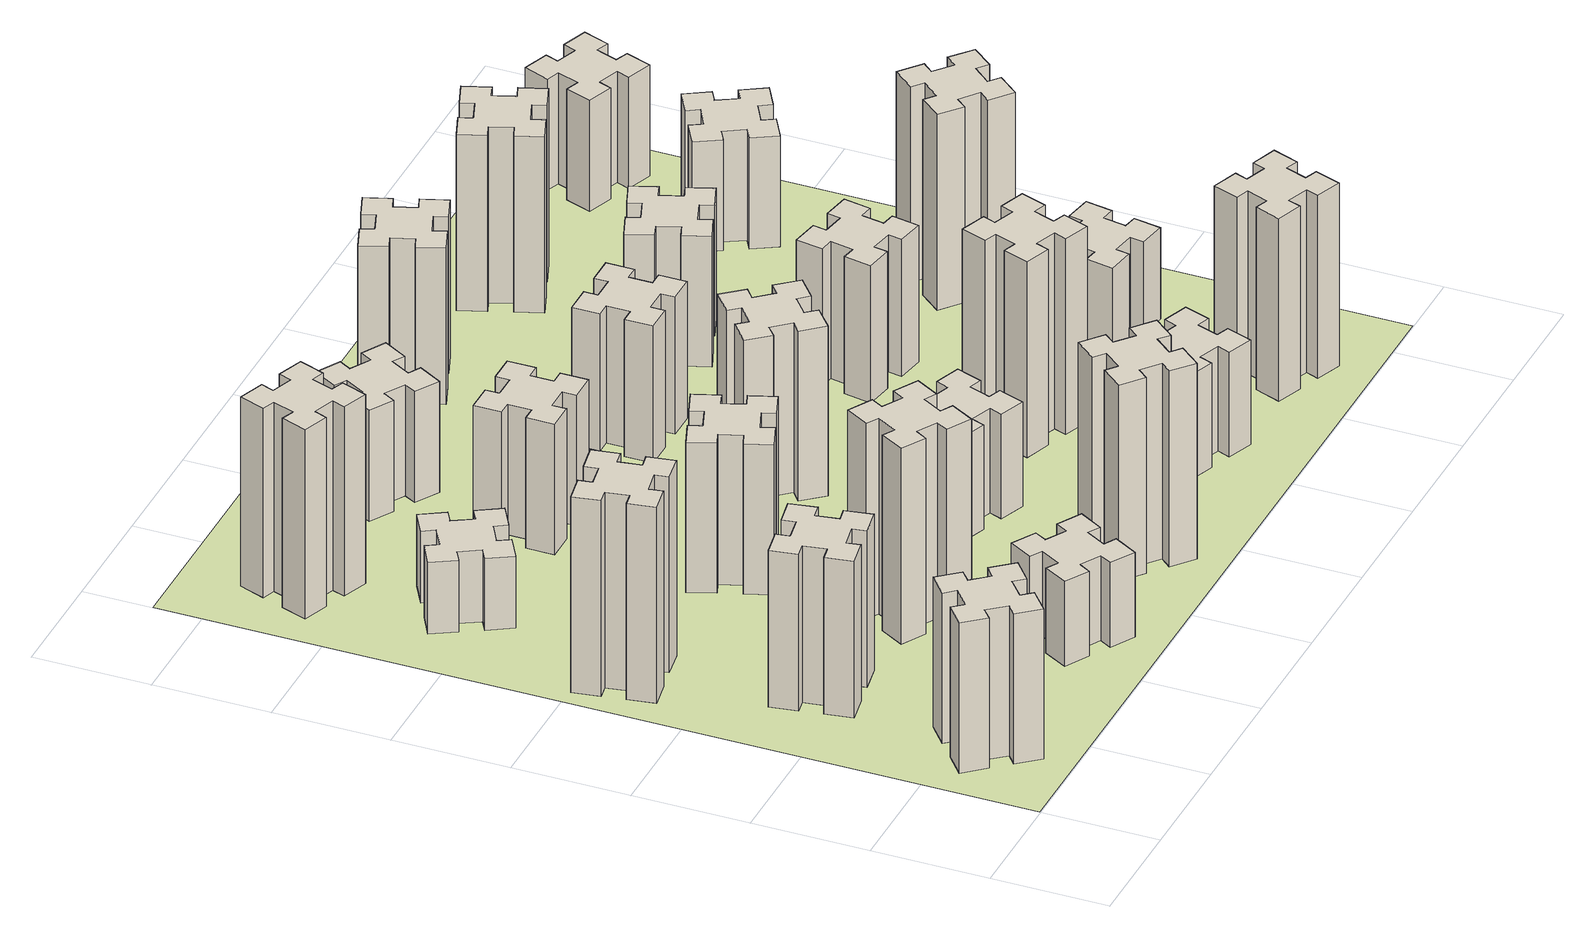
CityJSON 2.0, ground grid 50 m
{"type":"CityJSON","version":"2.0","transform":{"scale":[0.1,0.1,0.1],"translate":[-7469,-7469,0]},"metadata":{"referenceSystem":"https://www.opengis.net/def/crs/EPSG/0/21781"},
"CityObjects":{
"building1":{"type":"Building","attributes":{"class":"1000","function":"1000","usage":"1000","yearOfConstruction":2016,"roofType":"1000","measuredHeight":69,"storeysAboveGround":30,"storeysBelowGround":0},"geometry":[{"type":"Solid","lod":"1","boundaries":[[[[0,1,2,3,4,5,6,7,8,9,10,11,12,13,14,15,16,17,18,19]],[[17,16,20,21]],[[16,15,22,20]],[[15,14,23,22]],[[14,13,24,23]],[[13,12,25,24]],[[12,11,26,25]],[[11,10,27,26]],[[10,9,28,27]],[[9,8,29,28]],[[8,7,30,29]],[[7,6,31,30]],[[6,5,32,31]],[[5,4,33,32]],[[4,3,34,33]],[[3,2,35,34]],[[2,1,36,35]],[[1,0,37,36]],[[0,19,38,37]],[[19,18,39,38]],[[18,17,21,39]],[[24,25,26,27,28,29,30,31,32,33,34,35,36,37,38,39,21,20,22,23]]]]}]},
"building2":{"type":"Building","attributes":{"class":"1000","function":"1000","usage":"1000","yearOfConstruction":2016,"roofType":"1000","measuredHeight":72,"storeysAboveGround":30,"storeysBelowGround":0},"geometry":[{"type":"Solid","lod":"1","boundaries":[[[[40,41,42,43,44,45,46,47,48,49,50,51,52,53,54,55,56,57,58,59]],[[57,56,60,61]],[[56,55,62,60]],[[55,54,63,62]],[[54,53,64,63]],[[53,52,65,64]],[[52,51,66,65]],[[51,50,67,66]],[[50,49,68,67]],[[49,48,69,68]],[[48,47,70,69]],[[47,46,71,70]],[[46,45,72,71]],[[45,44,73,72]],[[44,43,74,73]],[[43,42,75,74]],[[42,41,76,75]],[[41,40,77,76]],[[40,59,78,77]],[[59,58,79,78]],[[58,57,61,79]],[[64,65,66,67,68,69,70,71,72,73,74,75,76,77,78,79,61,60,62,63]]]]}]},
"building3":{"type":"Building","attributes":{"class":"1000","function":"1000","usage":"1000","yearOfConstruction":2016,"roofType":"1000","measuredHeight":90,"storeysAboveGround":30,"storeysBelowGround":0},"geometry":[{"type":"Solid","lod":"1","boundaries":[[[[80,81,82,83,84,85,86,87,88,89,90,91,92,93,94,95,96,97,98,99]],[[97,96,100,101]],[[96,95,102,100]],[[95,94,103,102]],[[94,93,104,103]],[[93,92,105,104]],[[92,91,106,105]],[[91,90,107,106]],[[90,89,108,107]],[[89,88,109,108]],[[88,87,110,109]],[[87,86,111,110]],[[86,85,112,111]],[[85,84,113,112]],[[84,83,114,113]],[[83,82,115,114]],[[82,81,116,115]],[[81,80,117,116]],[[80,99,118,117]],[[99,98,119,118]],[[98,97,101,119]],[[104,105,106,107,108,109,110,111,112,113,114,115,116,117,118,119,101,100,102,103]]]]}]},
"building4":{"type":"Building","attributes":{"class":"1000","function":"1000","usage":"1000","yearOfConstruction":2016,"roofType":"1000","measuredHeight":33,"storeysAboveGround":30,"storeysBelowGround":0},"geometry":[{"type":"Solid","lod":"1","boundaries":[[[[120,121,122,123,124,125,126,127,128,129,130,131,132,133,134,135,136,137,138,139]],[[137,136,140,141]],[[136,135,142,140]],[[135,134,143,142]],[[134,133,144,143]],[[133,132,145,144]],[[132,131,146,145]],[[131,130,147,146]],[[130,129,148,147]],[[129,128,149,148]],[[128,127,150,149]],[[127,126,151,150]],[[126,125,152,151]],[[125,124,153,152]],[[124,123,154,153]],[[123,122,155,154]],[[122,121,156,155]],[[121,120,157,156]],[[120,139,158,157]],[[139,138,159,158]],[[138,137,141,159]],[[144,145,146,147,148,149,150,151,152,153,154,155,156,157,158,159,141,140,142,143]]]]}]},
"building5":{"type":"Building","attributes":{"class":"1000","function":"1000","usage":"1000","yearOfConstruction":2016,"roofType":"1000","measuredHeight":39,"storeysAboveGround":30,"storeysBelowGround":0},"geometry":[{"type":"Solid","lod":"1","boundaries":[[[[160,161,162,163,164,165,166,167,168,169,170,171,172,173,174,175,176,177,178,179]],[[177,176,180,181]],[[176,175,182,180]],[[175,174,183,182]],[[174,173,184,183]],[[173,172,185,184]],[[172,171,186,185]],[[171,170,187,186]],[[170,169,188,187]],[[169,168,189,188]],[[168,167,190,189]],[[167,166,191,190]],[[166,165,192,191]],[[165,164,193,192]],[[164,163,194,193]],[[163,162,195,194]],[[162,161,196,195]],[[161,160,197,196]],[[160,179,198,197]],[[179,178,199,198]],[[178,177,181,199]],[[184,185,186,187,188,189,190,191,192,193,194,195,196,197,198,199,181,180,182,183]]]]}]},
"building6":{"type":"Building","attributes":{"class":"1000","function":"1000","usage":"1000","yearOfConstruction":2016,"roofType":"1000","measuredHeight":87,"storeysAboveGround":30,"storeysBelowGround":0},"geometry":[{"type":"Solid","lod":"1","boundaries":[[[[200,201,202,203,204,205,206,207,208,209,210,211,212,213,214,215,216,217,218,219]],[[217,216,220,221]],[[216,215,222,220]],[[215,214,223,222]],[[214,213,224,223]],[[213,212,225,224]],[[212,211,226,225]],[[211,210,227,226]],[[210,209,228,227]],[[209,208,229,228]],[[208,207,230,229]],[[207,206,231,230]],[[206,205,232,231]],[[205,204,233,232]],[[204,203,234,233]],[[203,202,235,234]],[[202,201,236,235]],[[201,200,237,236]],[[200,219,238,237]],[[219,218,239,238]],[[218,217,221,239]],[[224,225,226,227,228,229,230,231,232,233,234,235,236,237,238,239,221,220,222,223]]]]}]},
"building7":{"type":"Building","attributes":{"class":"1000","function":"1000","usage":"1000","yearOfConstruction":2016,"roofType":"1000","measuredHeight":90,"storeysAboveGround":30,"storeysBelowGround":0},"geometry":[{"type":"Solid","lod":"1","boundaries":[[[[240,241,242,243,244,245,246,247,248,249,250,251,252,253,254,255,256,257,258,259]],[[257,256,260,261]],[[256,255,262,260]],[[255,254,263,262]],[[254,253,264,263]],[[253,252,265,264]],[[252,251,266,265]],[[251,250,267,266]],[[250,249,268,267]],[[249,248,269,268]],[[248,247,270,269]],[[247,246,271,270]],[[246,245,272,271]],[[245,244,273,272]],[[244,243,274,273]],[[243,242,275,274]],[[242,241,276,275]],[[241,240,277,276]],[[240,259,278,277]],[[259,258,279,278]],[[258,257,261,279]],[[264,265,266,267,268,269,270,271,272,273,274,275,276,277,278,279,261,260,262,263]]]]}]},
"building8":{"type":"Building","attributes":{"class":"1000","function":"1000","usage":"1000","yearOfConstruction":2016,"roofType":"1000","measuredHeight":69,"storeysAboveGround":30,"storeysBelowGround":0},"geometry":[{"type":"Solid","lod":"1","boundaries":[[[[280,281,282,283,284,285,286,287,288,289,290,291,292,293,294,295,296,297,298,299]],[[297,296,300,301]],[[296,295,302,300]],[[295,294,303,302]],[[294,293,304,303]],[[293,292,305,304]],[[292,291,306,305]],[[291,290,307,306]],[[290,289,308,307]],[[289,288,309,308]],[[288,287,310,309]],[[287,286,311,310]],[[286,285,312,311]],[[285,284,313,312]],[[284,283,314,313]],[[283,282,315,314]],[[282,281,316,315]],[[281,280,317,316]],[[280,299,318,317]],[[299,298,319,318]],[[298,297,301,319]],[[304,305,306,307,308,309,310,311,312,313,314,315,316,317,318,319,301,300,302,303]]]]}]},
"building9":{"type":"Building","attributes":{"class":"1000","function":"1000","usage":"1000","yearOfConstruction":2016,"roofType":"1000","measuredHeight":60,"storeysAboveGround":30,"storeysBelowGround":0},"geometry":[{"type":"Solid","lod":"1","boundaries":[[[[320,321,322,323,324,325,326,327,328,329,330,331,332,333,334,335,336,337,338,339]],[[337,336,340,341]],[[336,335,342,340]],[[335,334,343,342]],[[334,333,344,343]],[[333,332,345,344]],[[332,331,346,345]],[[331,330,347,346]],[[330,329,348,347]],[[329,328,349,348]],[[328,327,350,349]],[[327,326,351,350]],[[326,325,352,351]],[[325,324,353,352]],[[324,323,354,353]],[[323,322,355,354]],[[322,321,356,355]],[[321,320,357,356]],[[320,339,358,357]],[[339,338,359,358]],[[338,337,341,359]],[[344,345,346,347,348,349,350,351,352,353,354,355,356,357,358,359,341,340,342,343]]]]}]},
"building10":{"type":"Building","attributes":{"class":"1000","function":"1000","usage":"1000","yearOfConstruction":2016,"roofType":"1000","measuredHeight":90,"storeysAboveGround":30,"storeysBelowGround":0},"geometry":[{"type":"Solid","lod":"1","boundaries":[[[[360,361,362,363,364,365,366,367,368,369,370,371,372,373,374,375,376,377,378,379]],[[377,376,380,381]],[[376,375,382,380]],[[375,374,383,382]],[[374,373,384,383]],[[373,372,385,384]],[[372,371,386,385]],[[371,370,387,386]],[[370,369,388,387]],[[369,368,389,388]],[[368,367,390,389]],[[367,366,391,390]],[[366,365,392,391]],[[365,364,393,392]],[[364,363,394,393]],[[363,362,395,394]],[[362,361,396,395]],[[361,360,397,396]],[[360,379,398,397]],[[379,378,399,398]],[[378,377,381,399]],[[384,385,386,387,388,389,390,391,392,393,394,395,396,397,398,399,381,380,382,383]]]]}]},
"building11":{"type":"Building","attributes":{"class":"1000","function":"1000","usage":"1000","yearOfConstruction":2016,"roofType":"1000","measuredHeight":51,"storeysAboveGround":30,"storeysBelowGround":0},"geometry":[{"type":"Solid","lod":"1","boundaries":[[[[400,401,402,403,404,405,406,407,408,409,410,411,412,413,414,415,416,417,418,419]],[[417,416,420,421]],[[416,415,422,420]],[[415,414,423,422]],[[414,413,424,423]],[[413,412,425,424]],[[412,411,426,425]],[[411,410,427,426]],[[410,409,428,427]],[[409,408,429,428]],[[408,407,430,429]],[[407,406,431,430]],[[406,405,432,431]],[[405,404,433,432]],[[404,403,434,433]],[[403,402,435,434]],[[402,401,436,435]],[[401,400,437,436]],[[400,419,438,437]],[[419,418,439,438]],[[418,417,421,439]],[[424,425,426,427,428,429,430,431,432,433,434,435,436,437,438,439,421,420,422,423]]]]}]},
"building12":{"type":"Building","attributes":{"class":"1000","function":"1000","usage":"1000","yearOfConstruction":2016,"roofType":"1000","measuredHeight":48,"storeysAboveGround":30,"storeysBelowGround":0},"geometry":[{"type":"Solid","lod":"1","boundaries":[[[[440,441,442,443,444,445,446,447,448,449,450,451,452,453,454,455,456,457,458,459]],[[457,456,460,461]],[[456,455,462,460]],[[455,454,463,462]],[[454,453,464,463]],[[453,452,465,464]],[[452,451,466,465]],[[451,450,467,466]],[[450,449,468,467]],[[449,448,469,468]],[[448,447,470,469]],[[447,446,471,470]],[[446,445,472,471]],[[445,444,473,472]],[[444,443,474,473]],[[443,442,475,474]],[[442,441,476,475]],[[441,440,477,476]],[[440,459,478,477]],[[459,458,479,478]],[[458,457,461,479]],[[464,465,466,467,468,469,470,471,472,473,474,475,476,477,478,479,461,460,462,463]]]]}]},
"building13":{"type":"Building","attributes":{"class":"1000","function":"1000","usage":"1000","yearOfConstruction":2016,"roofType":"1000","measuredHeight":78,"storeysAboveGround":30,"storeysBelowGround":0},"geometry":[{"type":"Solid","lod":"1","boundaries":[[[[480,481,482,483,484,485,486,487,488,489,490,491,492,493,494,495,496,497,498,499]],[[497,496,500,501]],[[496,495,502,500]],[[495,494,503,502]],[[494,493,504,503]],[[493,492,505,504]],[[492,491,506,505]],[[491,490,507,506]],[[490,489,508,507]],[[489,488,509,508]],[[488,487,510,509]],[[487,486,511,510]],[[486,485,512,511]],[[485,484,513,512]],[[484,483,514,513]],[[483,482,515,514]],[[482,481,516,515]],[[481,480,517,516]],[[480,499,518,517]],[[499,498,519,518]],[[498,497,501,519]],[[504,505,506,507,508,509,510,511,512,513,514,515,516,517,518,519,501,500,502,503]]]]}]},
"building14":{"type":"Building","attributes":{"class":"1000","function":"1000","usage":"1000","yearOfConstruction":2016,"roofType":"1000","measuredHeight":63,"storeysAboveGround":30,"storeysBelowGround":0},"geometry":[{"type":"Solid","lod":"1","boundaries":[[[[520,521,522,523,524,525,526,527,528,529,530,531,532,533,534,535,536,537,538,539]],[[537,536,540,541]],[[536,535,542,540]],[[535,534,543,542]],[[534,533,544,543]],[[533,532,545,544]],[[532,531,546,545]],[[531,530,547,546]],[[530,529,548,547]],[[529,528,549,548]],[[528,527,550,549]],[[527,526,551,550]],[[526,525,552,551]],[[525,524,553,552]],[[524,523,554,553]],[[523,522,555,554]],[[522,521,556,555]],[[521,520,557,556]],[[520,539,558,557]],[[539,538,559,558]],[[538,537,541,559]],[[544,545,546,547,548,549,550,551,552,553,554,555,556,557,558,559,541,540,542,543]]]]}]},
"building15":{"type":"Building","attributes":{"class":"1000","function":"1000","usage":"1000","yearOfConstruction":2016,"roofType":"1000","measuredHeight":48,"storeysAboveGround":30,"storeysBelowGround":0},"geometry":[{"type":"Solid","lod":"1","boundaries":[[[[560,561,562,563,564,565,566,567,568,569,570,571,572,573,574,575,576,577,578,579]],[[577,576,580,581]],[[576,575,582,580]],[[575,574,583,582]],[[574,573,584,583]],[[573,572,585,584]],[[572,571,586,585]],[[571,570,587,586]],[[570,569,588,587]],[[569,568,589,588]],[[568,567,590,589]],[[567,566,591,590]],[[566,565,592,591]],[[565,564,593,592]],[[564,563,594,593]],[[563,562,595,594]],[[562,561,596,595]],[[561,560,597,596]],[[560,579,598,597]],[[579,578,599,598]],[[578,577,581,599]],[[584,585,586,587,588,589,590,591,592,593,594,595,596,597,598,599,581,580,582,583]]]]}]},
"building16":{"type":"Building","attributes":{"class":"1000","function":"1000","usage":"1000","yearOfConstruction":2016,"roofType":"1000","measuredHeight":90,"storeysAboveGround":30,"storeysBelowGround":0},"geometry":[{"type":"Solid","lod":"1","boundaries":[[[[600,601,602,603,604,605,606,607,608,609,610,611,612,613,614,615,616,617,618,619]],[[617,616,620,621]],[[616,615,622,620]],[[615,614,623,622]],[[614,613,624,623]],[[613,612,625,624]],[[612,611,626,625]],[[611,610,627,626]],[[610,609,628,627]],[[609,608,629,628]],[[608,607,630,629]],[[607,606,631,630]],[[606,605,632,631]],[[605,604,633,632]],[[604,603,634,633]],[[603,602,635,634]],[[602,601,636,635]],[[601,600,637,636]],[[600,619,638,637]],[[619,618,639,638]],[[618,617,621,639]],[[624,625,626,627,628,629,630,631,632,633,634,635,636,637,638,639,621,620,622,623]]]]}]},
"building17":{"type":"Building","attributes":{"class":"1000","function":"1000","usage":"1000","yearOfConstruction":2016,"roofType":"1000","measuredHeight":72,"storeysAboveGround":30,"storeysBelowGround":0},"geometry":[{"type":"Solid","lod":"1","boundaries":[[[[640,641,642,643,644,645,646,647,648,649,650,651,652,653,654,655,656,657,658,659]],[[657,656,660,661]],[[656,655,662,660]],[[655,654,663,662]],[[654,653,664,663]],[[653,652,665,664]],[[652,651,666,665]],[[651,650,667,666]],[[650,649,668,667]],[[649,648,669,668]],[[648,647,670,669]],[[647,646,671,670]],[[646,645,672,671]],[[645,644,673,672]],[[644,643,674,673]],[[643,642,675,674]],[[642,641,676,675]],[[641,640,677,676]],[[640,659,678,677]],[[659,658,679,678]],[[658,657,661,679]],[[664,665,666,667,668,669,670,671,672,673,674,675,676,677,678,679,661,660,662,663]]]]}]},
"building18":{"type":"Building","attributes":{"class":"1000","function":"1000","usage":"1000","yearOfConstruction":2016,"roofType":"1000","measuredHeight":63,"storeysAboveGround":30,"storeysBelowGround":0},"geometry":[{"type":"Solid","lod":"1","boundaries":[[[[680,681,682,683,684,685,686,687,688,689,690,691,692,693,694,695,696,697,698,699]],[[697,696,700,701]],[[696,695,702,700]],[[695,694,703,702]],[[694,693,704,703]],[[693,692,705,704]],[[692,691,706,705]],[[691,690,707,706]],[[690,689,708,707]],[[689,688,709,708]],[[688,687,710,709]],[[687,686,711,710]],[[686,685,712,711]],[[685,684,713,712]],[[684,683,714,713]],[[683,682,715,714]],[[682,681,716,715]],[[681,680,717,716]],[[680,699,718,717]],[[699,698,719,718]],[[698,697,701,719]],[[704,705,706,707,708,709,710,711,712,713,714,715,716,717,718,719,701,700,702,703]]]]}]},
"building19":{"type":"Building","attributes":{"class":"1000","function":"1000","usage":"1000","yearOfConstruction":2016,"roofType":"1000","measuredHeight":60,"storeysAboveGround":30,"storeysBelowGround":0},"geometry":[{"type":"Solid","lod":"1","boundaries":[[[[720,721,722,723,724,725,726,727,728,729,730,731,732,733,734,735,736,737,738,739]],[[737,736,740,741]],[[736,735,742,740]],[[735,734,743,742]],[[734,733,744,743]],[[733,732,745,744]],[[732,731,746,745]],[[731,730,747,746]],[[730,729,748,747]],[[729,728,749,748]],[[728,727,750,749]],[[727,726,751,750]],[[726,725,752,751]],[[725,724,753,752]],[[724,723,754,753]],[[723,722,755,754]],[[722,721,756,755]],[[721,720,757,756]],[[720,739,758,757]],[[739,738,759,758]],[[738,737,741,759]],[[744,745,746,747,748,749,750,751,752,753,754,755,756,757,758,759,741,740,742,743]]]]}]},
"building20":{"type":"Building","attributes":{"class":"1000","function":"1000","usage":"1000","yearOfConstruction":2016,"roofType":"1000","measuredHeight":84,"storeysAboveGround":30,"storeysBelowGround":0},"geometry":[{"type":"Solid","lod":"1","boundaries":[[[[760,761,762,763,764,765,766,767,768,769,770,771,772,773,774,775,776,777,778,779]],[[777,776,780,781]],[[776,775,782,780]],[[775,774,783,782]],[[774,773,784,783]],[[773,772,785,784]],[[772,771,786,785]],[[771,770,787,786]],[[770,769,788,787]],[[769,768,789,788]],[[768,767,790,789]],[[767,766,791,790]],[[766,765,792,791]],[[765,764,793,792]],[[764,763,794,793]],[[763,762,795,794]],[[762,761,796,795]],[[761,760,797,796]],[[760,779,798,797]],[[779,778,799,798]],[[778,777,781,799]],[[784,785,786,787,788,789,790,791,792,793,794,795,796,797,798,799,781,780,782,783]]]]}]},
"building21":{"type":"Building","attributes":{"class":"1000","function":"1000","usage":"1000","yearOfConstruction":2016,"roofType":"1000","measuredHeight":42,"storeysAboveGround":30,"storeysBelowGround":0},"geometry":[{"type":"Solid","lod":"1","boundaries":[[[[800,801,802,803,804,805,806,807,808,809,810,811,812,813,814,815,816,817,818,819]],[[817,816,820,821]],[[816,815,822,820]],[[815,814,823,822]],[[814,813,824,823]],[[813,812,825,824]],[[812,811,826,825]],[[811,810,827,826]],[[810,809,828,827]],[[809,808,829,828]],[[808,807,830,829]],[[807,806,831,830]],[[806,805,832,831]],[[805,804,833,832]],[[804,803,834,833]],[[803,802,835,834]],[[802,801,836,835]],[[801,800,837,836]],[[800,819,838,837]],[[819,818,839,838]],[[818,817,821,839]],[[824,825,826,827,828,829,830,831,832,833,834,835,836,837,838,839,821,820,822,823]]]]}]},
"building22":{"type":"Building","attributes":{"class":"1000","function":"1000","usage":"1000","yearOfConstruction":2016,"roofType":"1000","measuredHeight":81,"storeysAboveGround":30,"storeysBelowGround":0},"geometry":[{"type":"Solid","lod":"1","boundaries":[[[[840,841,842,843,844,845,846,847,848,849,850,851,852,853,854,855,856,857,858,859]],[[857,856,860,861]],[[856,855,862,860]],[[855,854,863,862]],[[854,853,864,863]],[[853,852,865,864]],[[852,851,866,865]],[[851,850,867,866]],[[850,849,868,867]],[[849,848,869,868]],[[848,847,870,869]],[[847,846,871,870]],[[846,845,872,871]],[[845,844,873,872]],[[844,843,874,873]],[[843,842,875,874]],[[842,841,876,875]],[[841,840,877,876]],[[840,859,878,877]],[[859,858,879,878]],[[858,857,861,879]],[[864,865,866,867,868,869,870,871,872,873,874,875,876,877,878,879,861,860,862,863]]]]}]},
"building23":{"type":"Building","attributes":{"class":"1000","function":"1000","usage":"1000","yearOfConstruction":2016,"roofType":"1000","measuredHeight":90,"storeysAboveGround":30,"storeysBelowGround":0},"geometry":[{"type":"Solid","lod":"1","boundaries":[[[[880,881,882,883,884,885,886,887,888,889,890,891,892,893,894,895,896,897,898,899]],[[897,896,900,901]],[[896,895,902,900]],[[895,894,903,902]],[[894,893,904,903]],[[893,892,905,904]],[[892,891,906,905]],[[891,890,907,906]],[[890,889,908,907]],[[889,888,909,908]],[[888,887,910,909]],[[887,886,911,910]],[[886,885,912,911]],[[885,884,913,912]],[[884,883,914,913]],[[883,882,915,914]],[[882,881,916,915]],[[881,880,917,916]],[[880,899,918,917]],[[899,898,919,918]],[[898,897,901,919]],[[904,905,906,907,908,909,910,911,912,913,914,915,916,917,918,919,901,900,902,903]]]]}]},
"building24":{"type":"Building","attributes":{"class":"1000","function":"1000","usage":"1000","yearOfConstruction":2016,"roofType":"1000","measuredHeight":51,"storeysAboveGround":30,"storeysBelowGround":0},"geometry":[{"type":"Solid","lod":"1","boundaries":[[[[920,921,922,923,924,925,926,927,928,929,930,931,932,933,934,935,936,937,938,939]],[[937,936,940,941]],[[936,935,942,940]],[[935,934,943,942]],[[934,933,944,943]],[[933,932,945,944]],[[932,931,946,945]],[[931,930,947,946]],[[930,929,948,947]],[[929,928,949,948]],[[928,927,950,949]],[[927,926,951,950]],[[926,925,952,951]],[[925,924,953,952]],[[924,923,954,953]],[[923,922,955,954]],[[922,921,956,955]],[[921,920,957,956]],[[920,939,958,957]],[[939,938,959,958]],[[938,937,941,959]],[[944,945,946,947,948,949,950,951,952,953,954,955,956,957,958,959,941,940,942,943]]]]}]},
"building25":{"type":"Building","attributes":{"class":"1000","function":"1000","usage":"1000","yearOfConstruction":2016,"roofType":"1000","measuredHeight":51,"storeysAboveGround":30,"storeysBelowGround":0},"geometry":[{"type":"Solid","lod":"1","boundaries":[[[[960,961,962,963,964,965,966,967,968,969,970,971,972,973,974,975,976,977,978,979]],[[977,976,980,981]],[[976,975,982,980]],[[975,974,983,982]],[[974,973,984,983]],[[973,972,985,984]],[[972,971,986,985]],[[971,970,987,986]],[[970,969,988,987]],[[969,968,989,988]],[[968,967,990,989]],[[967,966,991,990]],[[966,965,992,991]],[[965,964,993,992]],[[964,963,994,993]],[[963,962,995,994]],[[962,961,996,995]],[[961,960,997,996]],[[960,979,998,997]],[[979,978,999,998]],[[978,977,981,999]],[[984,985,986,987,988,989,990,991,992,993,994,995,996,997,998,999,981,980,982,983]]]]}]},
"landuse1":{"type":"LandUse","attributes":{"name":"plot1","function":"1010"},"geometry":[{"type":"MultiSurface","lod":"1","boundaries":[[[1000,1001,1002,1003]]]}]}
},
"vertices":[
[492,408,0],[427,484,0],[473,523,0],[396,615,0],[304,538,0],[343,492,0],[266,427,0],[228,473,0],[136,396,0],[213,304,0],[259,343,0],[323,266,0],[277,228,0],[354,136,0],[446,213,0],[408,259,0],[484,323,0],[523,277,0],[615,354,0],[538,446,0],[484,323,690],[523,277,690],[408,259,690],[446,213,690],[354,136,690],[277,228,690],[323,266,690],[259,343,690],[213,304,690],[136,396,690],[228,473,690],[266,427,690],[343,492,690],[304,538,690],[396,615,690],[473,523,690],[427,484,690],[492,408,690],[538,446,690],[615,354,690],
[505,1232,0],[407,1215,0],[397,1274,0],[278,1253,0],[299,1135,0],[358,1145,0],[376,1047,0],[317,1037,0],[337,918,0],[456,939,0],[445,998,0],[544,1016,0],[554,957,0],[672,977,0],[651,1096,0],[592,1085,0],[575,1184,0],[634,1194,0],[613,1312,0],[495,1291,0],[575,1184,720],[634,1194,720],[592,1085,720],[651,1096,720],[672,977,720],[554,957,720],[544,1016,720],[445,998,720],[456,939,720],[337,918,720],[317,1037,720],[376,1047,720],[358,1145,720],[299,1135,720],[278,1253,720],[397,1274,720],[407,1215,720],[505,1232,720],[495,1291,720],[613,1312,720],
[305,1972,0],[207,1955,0],[197,2014,0],[78,1993,0],[99,1875,0],[158,1885,0],[176,1787,0],[117,1777,0],[137,1658,0],[256,1679,0],[245,1738,0],[344,1756,0],[354,1697,0],[472,1717,0],[451,1836,0],[392,1825,0],[375,1924,0],[434,1934,0],[413,2052,0],[295,2031,0],[375,1924,900],[434,1934,900],[392,1825,900],[451,1836,900],[472,1717,900],[354,1697,900],[344,1756,900],[245,1738,900],[256,1679,900],[137,1658,900],[117,1777,900],[176,1787,900],[158,1885,900],[99,1875,900],[78,1993,900],[197,2014,900],[207,1955,900],[305,1972,900],[295,2031,900],[413,2052,900],
[487,2475,0],[574,2525,0],[604,2473,0],[708,2533,0],[648,2637,0],[596,2607,0],[546,2694,0],[598,2724,0],[538,2828,0],[434,2768,0],[464,2716,0],[377,2666,0],[347,2718,0],[243,2658,0],[303,2554,0],[355,2584,0],[405,2497,0],[353,2467,0],[413,2363,0],[517,2423,0],[405,2497,330],[353,2467,330],[355,2584,330],[303,2554,330],[243,2658,330],[347,2718,330],[377,2666,330],[464,2716,330],[434,2768,330],[538,2828,330],[598,2724,330],[546,2694,330],[596,2607,330],[648,2637,330],[708,2533,330],[604,2473,330],[574,2525,330],[487,2475,330],[517,2423,330],[413,2363,330],
[1145,474,0],[1095,387,0],[1043,417,0],[983,313,0],[1087,253,0],[1117,305,0],[1204,255,0],[1174,203,0],[1278,143,0],[1338,247,0],[1286,277,0],[1336,364,0],[1388,334,0],[1448,438,0],[1344,498,0],[1314,446,0],[1227,496,0],[1257,548,0],[1153,608,0],[1093,504,0],[1227,496,390],[1257,548,390],[1314,446,390],[1344,498,390],[1448,438,390],[1388,334,390],[1336,364,390],[1286,277,390],[1338,247,390],[1278,143,390],[1174,203,390],[1204,255,390],[1117,305,390],[1087,253,390],[983,313,390],[1043,417,390],[1095,387,390],[1145,474,390],[1093,504,390],[1153,608,390],
[462,3151,0],[496,3245,0],[552,3224,0],[593,3337,0],[480,3378,0],[460,3322,0],[366,3356,0],[387,3412,0],[274,3453,0],[233,3340,0],[289,3320,0],[255,3226,0],[199,3247,0],[157,3134,0],[270,3093,0],[291,3149,0],[385,3115,0],[364,3059,0],[477,3017,0],[518,3130,0],[385,3115,870],[364,3059,870],[291,3149,870],[270,3093,870],[157,3134,870],[199,3247,870],[255,3226,870],[289,3320,870],[233,3340,870],[274,3453,870],[387,3412,870],[366,3356,870],[460,3322,870],[480,3378,870],[593,3337,870],[552,3224,870],[496,3245,870],[462,3151,870],[518,3130,870],[477,3017,870],
[1214,1086,0],[1127,1136,0],[1157,1188,0],[1053,1248,0],[993,1144,0],[1045,1114,0],[995,1027,0],[943,1057,0],[883,953,0],[987,893,0],[1017,945,0],[1104,895,0],[1074,843,0],[1178,783,0],[1238,887,0],[1186,917,0],[1236,1004,0],[1288,974,0],[1348,1078,0],[1244,1138,0],[1236,1004,900],[1288,974,900],[1186,917,900],[1238,887,900],[1178,783,900],[1074,843,900],[1104,895,900],[1017,945,900],[987,893,900],[883,953,900],[943,1057,900],[995,1027,900],[1045,1114,900],[993,1144,900],[1053,1248,900],[1157,1188,900],[1127,1136,900],[1214,1086,900],[1244,1138,900],[1348,1078,900],
[1106,1635,0],[1200,1669,0],[1220,1613,0],[1333,1654,0],[1292,1767,0],[1236,1746,0],[1202,1840,0],[1258,1860,0],[1217,1973,0],[1104,1932,0],[1125,1876,0],[1031,1842,0],[1010,1898,0],[897,1857,0],[939,1744,0],[995,1765,0],[1029,1671,0],[973,1650,0],[1014,1537,0],[1127,1579,0],[1029,1671,690],[973,1650,690],[995,1765,690],[939,1744,690],[897,1857,690],[1010,1898,690],[1031,1842,690],[1125,1876,690],[1104,1932,690],[1217,1973,690],[1258,1860,690],[1202,1840,690],[1236,1746,690],[1292,1767,690],[1333,1654,690],[1220,1613,690],[1200,1669,690],[1106,1635,690],[1127,1579,690],[1014,1537,690],
[1005,2645,0],[1005,2545,0],[945,2545,0],[945,2425,0],[1065,2425,0],[1065,2485,0],[1165,2485,0],[1165,2425,0],[1285,2425,0],[1285,2545,0],[1225,2545,0],[1225,2645,0],[1285,2645,0],[1285,2765,0],[1165,2765,0],[1165,2705,0],[1065,2705,0],[1065,2765,0],[945,2765,0],[945,2645,0],[1065,2705,600],[1065,2765,600],[1165,2705,600],[1165,2765,600],[1285,2765,600],[1285,2645,600],[1225,2645,600],[1225,2545,600],[1285,2545,600],[1285,2425,600],[1165,2425,600],[1165,2485,600],[1065,2485,600],[1065,2425,600],[945,2425,600],[945,2545,600],[1005,2545,600],[1005,2645,600],[945,2645,600],[945,2765,600],
[1746,323,0],[1823,259,0],[1784,213,0],[1876,136,0],[1953,228,0],[1907,266,0],[1972,343,0],[2018,304,0],[2095,396,0],[2003,473,0],[1964,427,0],[1888,492,0],[1926,538,0],[1834,615,0],[1757,523,0],[1803,484,0],[1739,408,0],[1693,446,0],[1616,354,0],[1708,277,0],[1739,408,900],[1693,446,900],[1803,484,900],[1757,523,900],[1834,615,900],[1926,538,900],[1888,492,900],[1964,427,900],[2003,473,900],[2095,396,900],[2018,304,900],[1972,343,900],[1907,266,900],[1953,228,900],[1876,136,900],[1784,213,900],[1823,259,900],[1746,323,900],[1708,277,900],[1616,354,900],
[1214,3306,0],[1127,3356,0],[1157,3408,0],[1053,3468,0],[993,3364,0],[1045,3334,0],[995,3247,0],[943,3277,0],[883,3173,0],[987,3113,0],[1017,3165,0],[1104,3115,0],[1074,3063,0],[1178,3003,0],[1238,3107,0],[1186,3137,0],[1236,3224,0],[1288,3194,0],[1348,3298,0],[1244,3358,0],[1236,3224,510],[1288,3194,510],[1186,3137,510],[1238,3107,510],[1178,3003,510],[1074,3063,510],[1104,3115,510],[1017,3165,510],[987,3113,510],[883,3173,510],[943,3277,510],[995,3247,510],[1045,3334,510],[993,3364,510],[1053,3468,510],[1157,3408,510],[1127,3356,510],[1214,3306,510],[1244,3358,510],[1348,3298,510],
[1769,1200,0],[1735,1106,0],[1679,1127,0],[1637,1014,0],[1750,973,0],[1771,1029,0],[1865,995,0],[1844,939,0],[1957,897,0],[1998,1010,0],[1942,1031,0],[1976,1125,0],[2032,1104,0],[2073,1217,0],[1960,1258,0],[1940,1202,0],[1846,1236,0],[1867,1292,0],[1754,1333,0],[1713,1220,0],[1846,1236,480],[1867,1292,480],[1940,1202,480],[1960,1258,480],[2073,1217,480],[2032,1104,480],[1976,1125,480],[1942,1031,480],[1998,1010,480],[1957,897,480],[1844,939,480],[1865,995,480],[1771,1029,480],[1750,973,480],[1637,1014,480],[1679,1127,480],[1735,1106,480],[1769,1200,480],[1713,1220,480],[1754,1333,480],
[1723,1972,0],[1646,1907,0],[1608,1953,0],[1516,1876,0],[1593,1784,0],[1639,1823,0],[1703,1746,0],[1657,1708,0],[1734,1616,0],[1826,1693,0],[1788,1739,0],[1864,1803,0],[1903,1757,0],[1995,1834,0],[1918,1926,0],[1872,1888,0],[1807,1964,0],[1853,2003,0],[1776,2095,0],[1684,2018,0],[1807,1964,780],[1853,2003,780],[1872,1888,780],[1918,1926,780],[1995,1834,780],[1903,1757,780],[1864,1803,780],[1788,1739,780],[1826,1693,780],[1734,1616,780],[1657,1708,780],[1703,1746,780],[1639,1823,780],[1593,1784,780],[1516,1876,780],[1608,1953,780],[1646,1907,780],[1723,1972,780],[1684,2018,780],[1776,2095,780],
[1905,2605,0],[1805,2605,0],[1805,2665,0],[1685,2665,0],[1685,2545,0],[1745,2545,0],[1745,2445,0],[1685,2445,0],[1685,2325,0],[1805,2325,0],[1805,2385,0],[1905,2385,0],[1905,2325,0],[2025,2325,0],[2025,2445,0],[1965,2445,0],[1965,2545,0],[2025,2545,0],[2025,2665,0],[1905,2665,0],[1965,2545,630],[2025,2545,630],[1965,2445,630],[2025,2445,630],[2025,2325,630],[1905,2325,630],[1905,2385,630],[1805,2385,630],[1805,2325,630],[1685,2325,630],[1685,2445,630],[1745,2445,630],[1745,2545,630],[1685,2545,630],[1685,2665,630],[1805,2665,630],[1805,2605,630],[1905,2605,630],[1905,2665,630],[2025,2665,630],
[2509,560,0],[2475,466,0],[2419,487,0],[2377,374,0],[2490,333,0],[2511,389,0],[2605,355,0],[2584,299,0],[2697,257,0],[2738,370,0],[2682,391,0],[2716,485,0],[2772,464,0],[2813,577,0],[2700,618,0],[2680,562,0],[2586,596,0],[2607,652,0],[2494,693,0],[2453,580,0],[2586,596,480],[2607,652,480],[2680,562,480],[2700,618,480],[2813,577,480],[2772,464,480],[2716,485,480],[2682,391,480],[2738,370,480],[2697,257,480],[2584,299,480],[2605,355,480],[2511,389,480],[2490,333,480],[2377,374,480],[2419,487,480],[2475,466,480],[2509,560,480],[2453,580,480],[2494,693,480],
[2580,1202,0],[2486,1236,0],[2507,1292,0],[2394,1333,0],[2353,1220,0],[2409,1200,0],[2375,1106,0],[2319,1127,0],[2277,1014,0],[2390,973,0],[2411,1029,0],[2505,995,0],[2484,939,0],[2597,897,0],[2638,1010,0],[2582,1031,0],[2616,1125,0],[2672,1104,0],[2713,1217,0],[2600,1258,0],[2616,1125,900],[2672,1104,900],[2582,1031,900],[2638,1010,900],[2597,897,900],[2484,939,900],[2505,995,900],[2411,1029,900],[2390,973,900],[2277,1014,900],[2319,1127,900],[2375,1106,900],[2409,1200,900],[2353,1220,900],[2394,1333,900],[2507,1292,900],[2486,1236,900],[2580,1202,900],[2600,1258,900],[2713,1217,900],
[1865,3556,0],[1771,3522,0],[1750,3578,0],[1637,3537,0],[1679,3424,0],[1735,3445,0],[1769,3351,0],[1713,3330,0],[1754,3217,0],[1867,3259,0],[1846,3315,0],[1940,3349,0],[1960,3293,0],[2073,3334,0],[2032,3447,0],[1976,3426,0],[1942,3520,0],[1998,3540,0],[1957,3653,0],[1844,3612,0],[1942,3520,720],[1998,3540,720],[1976,3426,720],[2032,3447,720],[2073,3334,720],[1960,3293,720],[1940,3349,720],[1846,3315,720],[1867,3259,720],[1754,3217,720],[1713,3330,720],[1769,3351,720],[1735,3445,720],[1679,3424,720],[1637,3537,720],[1750,3578,720],[1771,3522,720],[1865,3556,720],[1844,3612,720],[1957,3653,720],
[2664,1955,0],[2565,1972,0],[2576,2031,0],[2457,2052,0],[2437,1934,0],[2496,1924,0],[2478,1825,0],[2419,1836,0],[2398,1717,0],[2517,1697,0],[2527,1756,0],[2625,1738,0],[2615,1679,0],[2733,1658,0],[2754,1777,0],[2695,1787,0],[2712,1885,0],[2771,1875,0],[2792,1993,0],[2674,2014,0],[2712,1885,630],[2771,1875,630],[2695,1787,630],[2754,1777,630],[2733,1658,630],[2615,1679,630],[2625,1738,630],[2527,1756,630],[2517,1697,630],[2398,1717,630],[2419,1836,630],[2478,1825,630],[2496,1924,630],[2437,1934,630],[2457,2052,630],[2576,2031,630],[2565,1972,630],[2664,1955,630],[2674,2014,630],[2792,1993,630],
[2616,2586,0],[2582,2680,0],[2638,2700,0],[2597,2813,0],[2484,2772,0],[2505,2716,0],[2411,2682,0],[2390,2738,0],[2277,2697,0],[2319,2584,0],[2375,2605,0],[2409,2511,0],[2353,2490,0],[2394,2377,0],[2507,2419,0],[2486,2475,0],[2580,2509,0],[2600,2453,0],[2713,2494,0],[2672,2607,0],[2580,2509,600],[2600,2453,600],[2486,2475,600],[2507,2419,600],[2394,2377,600],[2353,2490,600],[2409,2511,600],[2375,2605,600],[2319,2584,600],[2277,2697,600],[2390,2738,600],[2411,2682,600],[2505,2716,600],[2484,2772,600],[2597,2813,600],[2638,2700,600],[2582,2680,600],[2616,2586,600],[2672,2607,600],[2713,2494,600],
[3322,291,0],[3356,385,0],[3412,364,0],[3453,477,0],[3340,518,0],[3320,462,0],[3226,496,0],[3247,552,0],[3134,593,0],[3093,480,0],[3149,460,0],[3115,366,0],[3059,387,0],[3017,274,0],[3130,233,0],[3151,289,0],[3245,255,0],[3224,199,0],[3337,157,0],[3378,270,0],[3245,255,840],[3224,199,840],[3151,289,840],[3130,233,840],[3017,274,840],[3059,387,840],[3115,366,840],[3149,460,840],[3093,480,840],[3134,593,840],[3247,552,840],[3226,496,840],[3320,462,840],[3340,518,840],[3453,477,840],[3412,364,840],[3356,385,840],[3322,291,840],[3378,270,840],[3337,157,840],
[3167,1016,0],[3265,998,0],[3255,939,0],[3373,918,0],[3394,1037,0],[3335,1047,0],[3352,1145,0],[3411,1135,0],[3432,1253,0],[3314,1274,0],[3304,1215,0],[3205,1232,0],[3216,1291,0],[3097,1312,0],[3077,1194,0],[3136,1184,0],[3118,1085,0],[3059,1096,0],[3038,977,0],[3157,957,0],[3118,1085,420],[3059,1096,420],[3136,1184,420],[3077,1194,420],[3097,1312,420],[3216,1291,420],[3205,1232,420],[3304,1215,420],[3314,1274,420],[3432,1253,420],[3411,1135,420],[3352,1145,420],[3335,1047,420],[3394,1037,420],[3373,918,420],[3255,939,420],[3265,998,420],[3167,1016,420],[3157,957,420],[3038,977,420],
[2605,3456,0],[2511,3422,0],[2490,3478,0],[2377,3437,0],[2419,3324,0],[2475,3345,0],[2509,3251,0],[2453,3230,0],[2494,3117,0],[2607,3159,0],[2586,3215,0],[2680,3249,0],[2700,3193,0],[2813,3234,0],[2772,3347,0],[2716,3326,0],[2682,3420,0],[2738,3440,0],[2697,3553,0],[2584,3512,0],[2682,3420,810],[2738,3440,810],[2716,3326,810],[2772,3347,810],[2813,3234,810],[2700,3193,810],[2680,3249,810],[2586,3215,810],[2607,3159,810],[2494,3117,810],[2453,3230,810],[2509,3251,810],[2475,3345,810],[2419,3324,810],[2377,3437,810],[2490,3478,810],[2511,3422,810],[2605,3456,810],[2584,3512,810],[2697,3553,810],
[3226,1703,0],[3303,1639,0],[3264,1593,0],[3356,1516,0],[3433,1608,0],[3387,1646,0],[3452,1723,0],[3498,1684,0],[3575,1776,0],[3483,1853,0],[3444,1807,0],[3368,1872,0],[3406,1918,0],[3314,1995,0],[3237,1903,0],[3283,1864,0],[3219,1788,0],[3173,1826,0],[3096,1734,0],[3188,1657,0],[3219,1788,900],[3173,1826,900],[3283,1864,900],[3237,1903,900],[3314,1995,900],[3406,1918,900],[3368,1872,900],[3444,1807,900],[3483,1853,900],[3575,1776,900],[3498,1684,900],[3452,1723,900],[3387,1646,900],[3433,1608,900],[3356,1516,900],[3264,1593,900],[3303,1639,900],[3226,1703,900],[3188,1657,900],[3096,1734,900],
[3456,2707,0],[3406,2794,0],[3458,2824,0],[3398,2928,0],[3294,2868,0],[3324,2816,0],[3237,2766,0],[3207,2818,0],[3103,2758,0],[3163,2654,0],[3215,2684,0],[3265,2597,0],[3213,2567,0],[3273,2463,0],[3377,2523,0],[3347,2575,0],[3434,2625,0],[3464,2573,0],[3568,2633,0],[3508,2737,0],[3434,2625,510],[3464,2573,510],[3347,2575,510],[3377,2523,510],[3273,2463,510],[3213,2567,510],[3265,2597,510],[3215,2684,510],[3163,2654,510],[3103,2758,510],[3207,2818,510],[3237,2766,510],[3324,2816,510],[3294,2868,510],[3398,2928,510],[3458,2824,510],[3406,2794,510],[3456,2707,510],[3508,2737,510],[3568,2633,510],
[3349,3420,0],[3315,3326,0],[3259,3347,0],[3217,3234,0],[3330,3193,0],[3351,3249,0],[3445,3215,0],[3424,3159,0],[3537,3117,0],[3578,3230,0],[3522,3251,0],[3556,3345,0],[3612,3324,0],[3653,3437,0],[3540,3478,0],[3520,3422,0],[3426,3456,0],[3447,3512,0],[3334,3553,0],[3293,3440,0],[3426,3456,510],[3447,3512,510],[3520,3422,510],[3540,3478,510],[3653,3437,510],[3612,3324,510],[3556,3345,510],[3522,3251,510],[3578,3230,510],[3537,3117,510],[3424,3159,510],[3445,3215,510],[3351,3249,510],[3330,3193,510],[3217,3234,510],[3259,3347,510],[3315,3326,510],[3349,3420,510],[3293,3440,510],[3334,3553,510],
[5,3705,0],[3705,3705,0],[3705,5,0],[5,5,0]
]}
